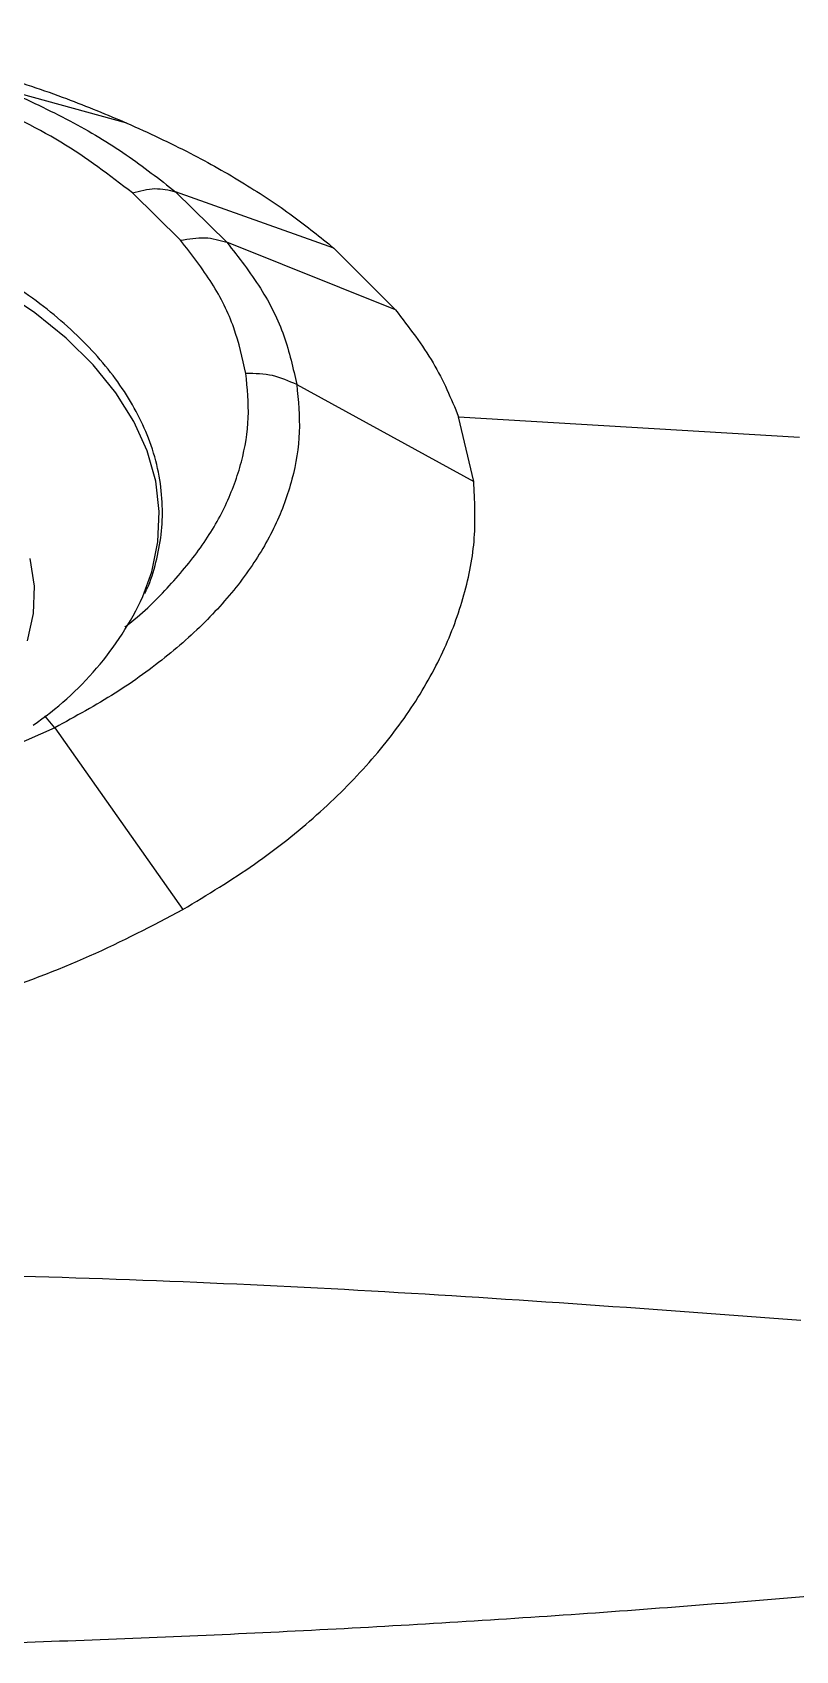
# Model space of a CAD drawing. Extents: x 1076 to 1148, y 508 to 635.
# Drawn here: x 1097.709 to 1099.852, y 574.7 to 579.245 of the extents above; entities that cross this region are included whole.
import ezdxf

# ---------------------------------------------------------------- set-up
doc = ezdxf.new("R2010")
doc.units = 0
doc.header["$MEASUREMENT"] = 0
doc.layers.add('1', color=4, linetype='Continuous')

# ---------------------------------------------------------------- blocks, each defined once
blk = doc.blocks.new('2026 TX')
at = {"layer": '1', "color": 3}
for p, q in [((22.212, 59.1965), (21.8751, 59.2883)), ((22.3624, 58.8671), (22.2272, 59.0001)), ((22.7925, 58.8453), (22.348, 59.0036)), ((22.348, 59.0036), (22.4926, 58.8614)), ((22.9661, 58.6714), (22.4926, 58.8614)), ((22.7925, 58.8453), (22.9661, 58.6714)), ((22.6888, 58.4617), (23.1855, 58.1902)), ((23.1432, 58.3715), (24.1, 58.3143)), ((23.1855, 58.1902), (23.1432, 58.3715)), ((22.0097, 57.4983), (21.7748, 57.3944)), ((22.0097, 57.4983), (21.9813, 57.5315)), ((22.0097, 57.4983), (22.3692, 56.9878))]:
    blk.add_line(p, q, dxfattribs=at)
at = {"layer": '1', "color": 3, "flags": 128}
for points in [[(22.2569, 57.8665), (22.2817, 57.9358), (22.2992, 58.0206), (22.3029, 58.1059), (22.2928, 58.1911), (22.269, 58.2754), (22.2316, 58.3584), (22.1809, 58.4392), (22.1173, 58.5174), (22.0413, 58.5922), (21.9535, 58.6633), (21.8545, 58.7299)], [(21.9396, 57.9734), (21.9511, 57.8962), (21.9485, 57.8188), (21.9319, 57.7419)]]:
    blk.add_lwpolyline(points, dxfattribs=at)
at = {"layer": '1', "color": 3}
blk.add_arc((21.4444, 58.2484), 0.8977, 304.1531, 334.8234, dxfattribs=at)
for points, knots in [([(21.3462, 59.4511), (21.4352, 59.4337), (21.6057, 59.4003), (21.837, 59.336), (22.038, 59.269), (22.156, 59.2198), (22.212, 59.1965)], [0, 0, 0, 0, 0.2858826, 0.5477731, 0.7857852, 1, 1, 1, 1]), ([(22.2272, 59.0001), (22.1635, 59.0493), (22.036, 59.1476), (21.8686, 59.2268), (21.7849, 59.2664)], [0, 0, 0, 0, 0.5, 1, 1, 1, 1]), ([(21.8751, 59.2883), (21.935, 59.2604), (22.0549, 59.2047), (22.2137, 59.1091), (22.3032, 59.0387), (22.348, 59.0036)], [0, 0, 0, 0, 0.333333, 0.666667, 1, 1, 1, 1]), ([(22.212, 59.1965), (22.2722, 59.1688), (22.3887, 59.1154), (22.5426, 59.0273), (22.6779, 58.9384), (22.7549, 58.8758), (22.7925, 58.8453)], [0, 0, 0, 0, 0.269655, 0.521387, 0.766373, 1, 1, 1, 1]), ([(22.2623, 57.8753), (22.2657, 57.8825), (22.2807, 57.9143), (22.2973, 57.973), (22.3112, 58.0515), (22.3129, 58.1329), (22.3024, 58.2168), (22.2791, 58.2989), (22.2444, 58.3776), (22.2004, 58.4516), (22.1462, 58.5233), (22.0822, 58.5922), (22.0088, 58.658), (21.9266, 58.7202), (21.836, 58.7787), (21.7377, 58.833), (21.6324, 58.8829), (21.5206, 58.9281), (21.4034, 58.9684), (21.2817, 59.0034), (21.1568, 59.0331), (21.031, 59.0572), (20.9069, 59.0756), (20.7961, 59.0876), (20.697, 59.0951), (20.5977, 59.1002), (20.5271, 59.101), (20.4867, 59.1014)], [0, 0, 0, 0, 0.012179, 0.054296, 0.097318, 0.141556, 0.187358, 0.235, 0.277908, 0.320877, 0.363873, 0.406869, 0.449842, 0.492777, 0.535659, 0.578473, 0.621201, 0.663817, 0.706274, 0.748489, 0.790309, 0.831407, 0.870963, 0.908423, 0.935127, 0.962892, 1, 1, 1, 1]), ([(22.5459, 58.4933), (22.5364, 58.5362), (22.5174, 58.6219), (22.4556, 58.7476), (22.3935, 58.8273), (22.3624, 58.8671)], [0, 0, 0, 0, 0.333333, 0.666667, 1, 1, 1, 1]), ([(22.4926, 58.8614), (22.5258, 58.8188), (22.5922, 58.7337), (22.6583, 58.5992), (22.6786, 58.5075), (22.6888, 58.4617)], [0, 0, 0, 0, 0.333333, 0.666667, 1, 1, 1, 1]), ([(22.9661, 58.6714), (23.004, 58.6223), (23.0793, 58.5247), (23.122, 58.4224), (23.1432, 58.3715)], [0, 0, 0, 0, 0.502708, 1, 1, 1, 1]), ([(22.2059, 57.7815), (22.2064, 57.7819), (22.2532, 57.8156), (22.3268, 57.8897), (22.423, 58.0029), (22.4925, 58.1221), (22.5372, 58.2444), (22.558, 58.3688), (22.55, 58.4518), (22.5459, 58.4933)], [0, 0, 0, 0, 0.002066, 0.168388, 0.33471, 0.501033, 0.667355, 0.833677, 1, 1, 1, 1]), ([(22.6888, 58.4617), (22.6931, 58.4173), (22.7017, 58.3286), (22.6795, 58.1956), (22.6318, 58.0647), (22.5569, 57.9376), (22.4563, 57.8156), (22.3306, 57.7007), (22.1834, 57.5933), (22.0676, 57.5299), (22.0097, 57.4983)], [0, 0, 0, 0, 0.125, 0.25, 0.375, 0.5, 0.625, 0.75, 0.875, 1, 1, 1, 1]), ([(22.3692, 56.9878), (22.4379, 57.0294), (22.5754, 57.1126), (22.7489, 57.252), (22.8965, 57.3992), (23.0148, 57.5531), (23.104, 57.711), (23.1629, 57.871), (23.1939, 58.0314), (23.1883, 58.1372), (23.1855, 58.1902)], [0, 0, 0, 0, 0.124966, 0.249956, 0.375048, 0.499983, 0.62495, 0.750006, 0.875011, 1, 1, 1, 1]), ([(20.4821, 56.545), (20.5984, 56.5475), (20.8316, 56.5524), (21.1754, 56.5923), (21.5075, 56.6555), (21.8211, 56.7437), (22.1135, 56.8531), (22.2839, 56.9429), (22.3692, 56.9878)], [0, 0, 0, 0, 0.166297, 0.333169, 0.5, 0.666571, 0.833269, 1, 1, 1, 1]), ([(20.4821, 55.98), (20.8849, 55.9768), (21.6906, 55.9706), (22.8987, 55.924), (23.7022, 55.8645), (24.104, 55.8347)], [0, 0, 0, 0, 0.333326, 0.666657, 1, 1, 1, 1]), ([(20.4821, 54.9064), (20.7291, 54.9076), (21.2205, 54.91), (21.9553, 54.9292), (22.6864, 54.9598), (23.4136, 55.003), (24.139, 55.0588), (24.8568, 55.1273), (25.5696, 55.2088), (26.2721, 55.3037), (26.9617, 55.4105), (27.4084, 55.4928), (27.6292, 55.5335)], [0, 0, 0, 0, 0.100588, 0.200061, 0.299699, 0.399794, 0.499164, 0.600199, 0.699851, 0.800493, 0.901401, 1, 1, 1, 1])]:
    blk.add_open_spline(points, degree=3, knots=knots, dxfattribs=at)
for points in [[(22.2272, 59.0001), (22.2488, 59.0058), (22.292, 59.0173), (22.3293, 59.0081), (22.348, 59.0036)], [(22.3624, 58.8671), (22.3857, 58.8712), (22.4322, 58.8793), (22.4724, 58.8673), (22.4926, 58.8614)], [(22.6888, 58.4617), (22.6667, 58.4717), (22.6226, 58.4917), (22.5715, 58.4928), (22.5459, 58.4933)]]:
    blk.add_open_spline(points, degree=3, dxfattribs=at)

msp = doc.modelspace()

# ---------------------------------------------------------------- block references
at = {"layer": '1'}
msp.add_blockref('2026 TX', (1075.7625, 519.7937), dxfattribs=at)

doc.saveas('drawing.dxf')
